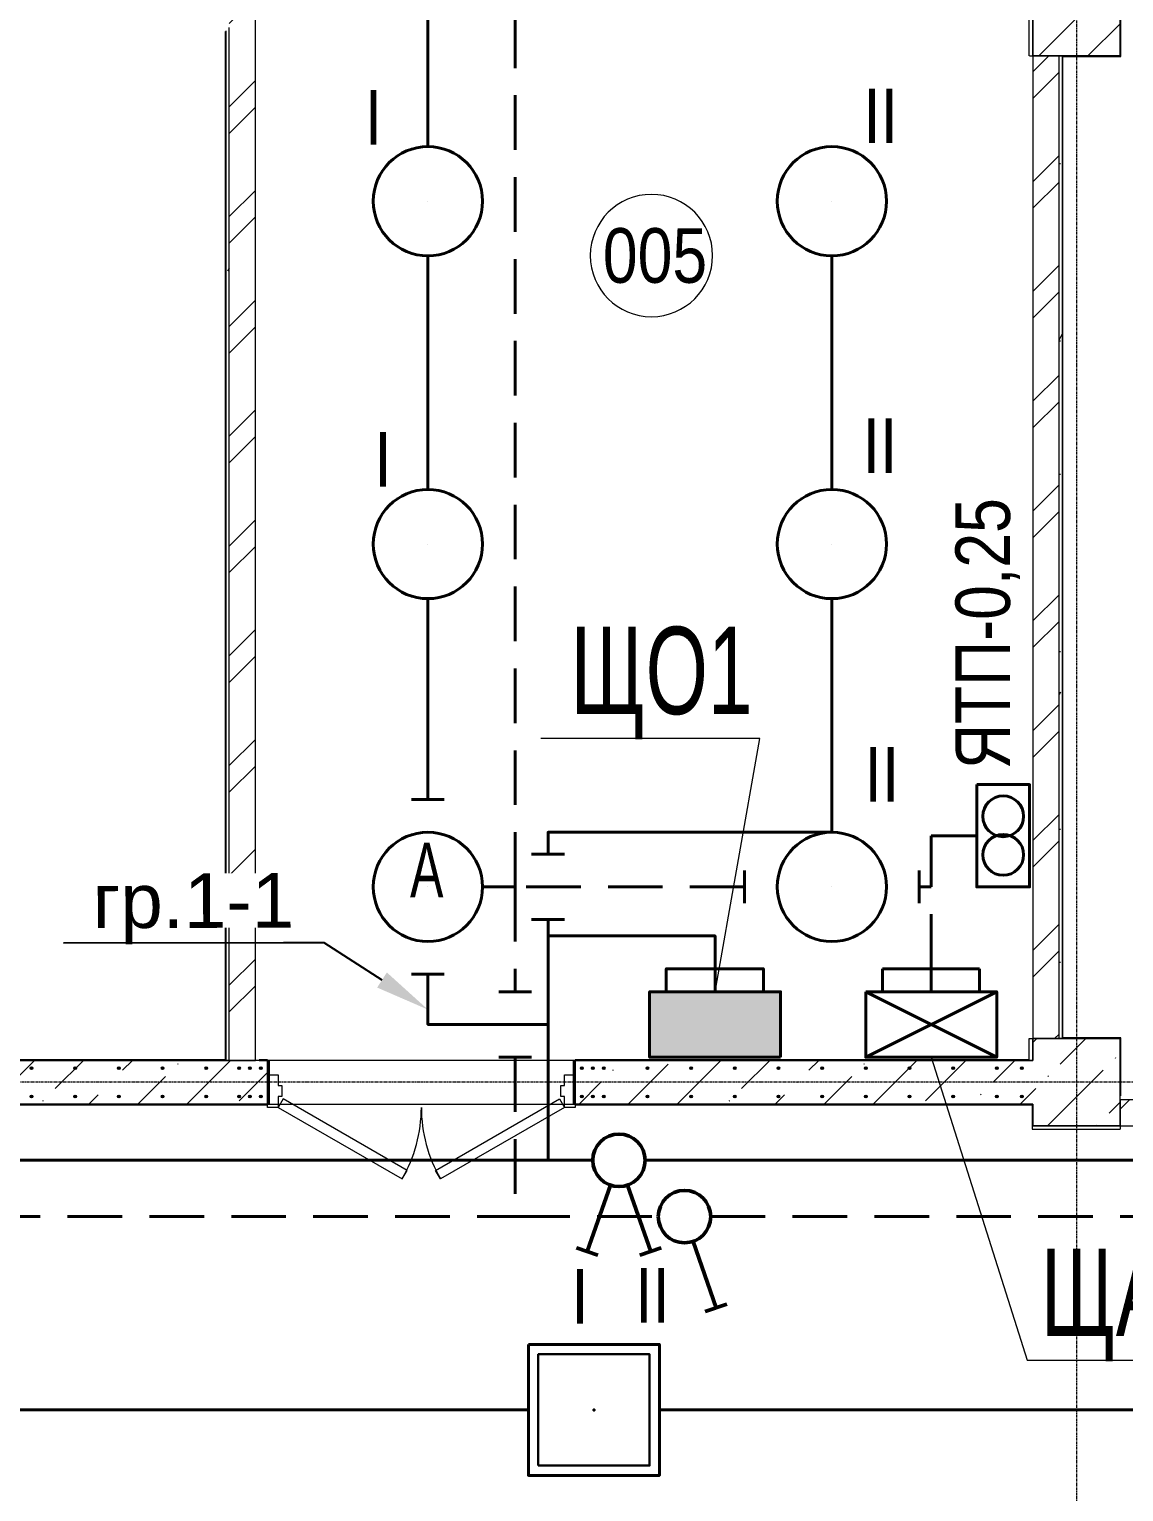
# Model space of a CAD drawing. Header units: metres. Extents: x -93142 to 227756, y -64772 to 286334.
# Drawn here: x 43267 to 48279, y -49161 to -42463 of the extents above; entities that cross this region are included whole.
import ezdxf
from ezdxf import colors
from ezdxf.entities.mleader import LeaderData, LeaderLine
from ezdxf.math import Vec2, Vec3

# ---------------------------------------------------------------- set-up
doc = ezdxf.new("R2010")
doc.units = ezdxf.units.M
for name, pattern in [('ADSK_Линия сетки', [21, 12, -3, 3, -3]), ('DASHED', [0.75, 0.5, -0.25]), ('HIDDEN2', [0.1875, 0.125, -0.0625]), ('Сверху_2_', [3.96875, 2.38125, -1.5875])]:
    doc.linetypes.add(name, pattern=pattern)
for name, color, linetype, lineweight in [('A-AREA-IDEN', 7, 'Continuous', 9), ('A-DETL-GENF', 7, 'Continuous', 5), ('A-DOOR', 7, 'Continuous', 5), ('A-DOOR-FRAM', 7, 'Continuous', 13), ('A-FLOR', 7, 'Continuous', 5), ('A-WALL', 7, 'Continuous', 5), ('A-WALL-PATT', 7, 'Continuous', 18), ('I-WALL', 7, 'Continuous', 5), ('nadpisi', 84, 'Continuous', 13), ('S-COLS', 7, 'Continuous', 5), ('S-GRID', 7, 'Continuous', 9), ('S-RBAR', 7, 'Continuous', 5), ('ав осв', 1, 'HIDDEN2', 40), ('раб осв', 7, 'Continuous', 40), ('ЭЛ', 250, 'Continuous', 50), ('ЭЛ.освещ.', 150, 'Continuous', 50), ('ЭЛ.сети', 5, 'Continuous', 100), ('ЭОМ', 7, 'Continuous', 40)]:
    doc.layers.add(name, color=color, linetype=linetype, lineweight=lineweight)
doc.styles.add('Arial', font='ARIALN.TTF', dxfattribs={"width": 0.8, "height": 2.5})
doc.styles.add('GOST Common_I_1', font='ARIALN.TTF', dxfattribs={"height": 300})
doc.styles.add('ISOPEUR', font='ARIALN.TTF')
pattern_1 = [(45, (0, 0), (84.19025, 308.69666), [396.875, -79.375, 3.353, -76.022])]
pattern_2 = [(45, (0, 0), (-251.4472, 251.4472), []), (45, (0, 381), (-251.4472, 251.4472), [])]
pattern_3 = [(0, (0, 0), (812.8, 203.2), [33.528, -576.072, 33.528, -576.072, -3251.2]), (0, (0, 0), (812.8, 203.2), [-1219.2, 33.528, -1185.672, 33.528, -576.072, -1422.4]), (0, (0, 0), (812.8, 203.2), [-3048, 33.528, -372.872, 33.528, -982.472]), (120, (304.8, 101.6), (-582.37636, 602.30545), [33.528, -576.072, 33.528, -576.072, -3251.2]), (120, (304.8, 101.6), (-582.37636, 602.30545), [-1219.2, 33.528, -1185.672, 33.528, -576.072, -1422.4]), (120, (304.8, 101.6), (-582.37636, 602.30545), [-3048, 33.528, -372.872, 33.528, -982.472]), (240, (406.4, 508), (-230.42364, -805.50545), [33.528, -576.072, 33.528, -576.072, -3251.2]), (240, (406.4, 508), (-230.42364, -805.50545), [-1219.2, 33.528, -1185.672, 33.528, -576.072, -1422.4]), (240, (406.4, 508), (-230.42364, -805.50545), [-3048, 33.528, -372.872, 33.528, -982.472])]

# ---------------------------------------------------------------- blocks, each defined once
blk = doc.blocks.new('ARM_дверь_проем - 1400 x 2200_в_-195152-Цокольный этаж')
at = {"layer": 'A-DETL-GENF', "linetype": 'Сверху_2_', "lineweight": 20}
for p, q in [((691.8, 100), (-708.2, 100)), ((-708.2, -100), (691.8, -100))]:
    blk.add_line(p, q, dxfattribs=at)
at = {"layer": 'A-DETL-GENF', "lineweight": 40}
for p, q in [((-708.2, 100), (-708.2, -100)), ((691.8, -100), (691.8, 100))]:
    blk.add_line(p, q, dxfattribs=at)
blk = doc.blocks.new('КДП АПК - КР_rvt-1-Цокольный этаж')
at = {"layer": 'A-WALL-PATT', "lineweight": 15}
h = blk.add_hatch(dxfattribs=at)
h.set_pattern_fill('FP_9', color=256, style=0, pattern_type=2)
h.set_pattern_definition(pattern_1)
h.paths.add_polyline_path([(47862.7, -46745.6), (47862.7, -46545.6), (45762.7, -46545.6), (45762.7, -46745.6), (45995.1, -46745.6)], flags=0)
h.paths.add_polyline_path([(44362.7, -46745.6), (44362.7, -46545.6), (42262.7, -46545.6), (42262.7, -46745.6), (43967.2, -46745.6)], flags=0)
at = {"layer": 'S-COLS', "lineweight": 15}
h = blk.add_hatch(dxfattribs=at)
h.set_pattern_fill('FP_9', color=256, style=0, pattern_type=2)
h.set_pattern_definition(pattern_1)
h.paths.add_polyline_path([(47862.7, -41945.6), (48262.7, -41945.6), (48262.7, -41545.6), (47862.7, -41545.6), (47862.7, -41785.3)], flags=0)
h = blk.add_hatch(dxfattribs=at)
h.set_pattern_fill('FP_9', color=256, style=0, pattern_type=2)
h.set_pattern_definition(pattern_1)
h.paths.add_polyline_path([(47862.7, -46845.6), (48262.7, -46845.6), (48262.7, -46445.6), (47862.7, -46445.6), (47862.7, -46745.6)], flags=0)
at = {"layer": 'S-RBAR', "lineweight": 15}
for points in [[(43277.7, -46586.6), (43283.7, -46580.6), (43277.7, -46574.6), (43271.7, -46580.6)], [(43477.7, -46586.6), (43483.7, -46580.6), (43477.7, -46574.6), (43471.7, -46580.6)], [(43677.7, -46586.6), (43683.7, -46580.6), (43677.7, -46574.6), (43671.7, -46580.6)], [(43877.7, -46586.6), (43883.7, -46580.6), (43877.7, -46574.6), (43871.7, -46580.6)], [(44077.7, -46586.6), (44083.7, -46580.6), (44077.7, -46574.6), (44071.7, -46580.6)], [(44227.7, -46586.6), (44233.7, -46580.6), (44227.7, -46574.6), (44221.7, -46580.6)], [(44277.7, -46586.6), (44283.7, -46580.6), (44277.7, -46574.6), (44271.7, -46580.6)], [(44327.7, -46586.6), (44333.7, -46580.6), (44327.7, -46574.6), (44321.7, -46580.6)], [(45797.7, -46586.6), (45803.7, -46580.6), (45797.7, -46574.6), (45791.7, -46580.6)], [(45847.7, -46586.6), (45853.7, -46580.6), (45847.7, -46574.6), (45841.7, -46580.6)], [(45897.7, -46586.6), (45903.7, -46580.6), (45897.7, -46574.6), (45891.7, -46580.6)], [(46097.7, -46586.6), (46103.7, -46580.6), (46097.7, -46574.6), (46091.7, -46580.6)], [(46297.7, -46586.6), (46303.7, -46580.6), (46297.7, -46574.6), (46291.7, -46580.6)], [(46497.7, -46586.6), (46503.7, -46580.6), (46497.7, -46574.6), (46491.7, -46580.6)], [(46697.7, -46586.6), (46703.7, -46580.6), (46697.7, -46574.6), (46691.7, -46580.6)], [(46897.7, -46586.6), (46903.7, -46580.6), (46897.7, -46574.6), (46891.7, -46580.6)], [(47097.7, -46586.6), (47103.7, -46580.6), (47097.7, -46574.6), (47091.7, -46580.6)], [(47297.7, -46586.6), (47303.7, -46580.6), (47297.7, -46574.6), (47291.7, -46580.6)], [(47497.7, -46586.6), (47503.7, -46580.6), (47497.7, -46574.6), (47491.7, -46580.6)], [(47697.7, -46586.6), (47703.7, -46580.6), (47697.7, -46574.6), (47691.7, -46580.6)], [(47812.7, -46586.6), (47818.7, -46580.6), (47812.7, -46574.6), (47806.7, -46580.6)], [(43277.7, -46716.6), (43283.7, -46710.6), (43277.7, -46704.6), (43271.7, -46710.6)], [(43477.7, -46716.6), (43483.7, -46710.6), (43477.7, -46704.6), (43471.7, -46710.6)], [(43677.7, -46716.6), (43683.7, -46710.6), (43677.7, -46704.6), (43671.7, -46710.6)], [(43877.7, -46716.6), (43883.7, -46710.6), (43877.7, -46704.6), (43871.7, -46710.6)], [(44077.7, -46716.6), (44083.7, -46710.6), (44077.7, -46704.6), (44071.7, -46710.6)], [(44227.7, -46716.6), (44233.7, -46710.6), (44227.7, -46704.6), (44221.7, -46710.6)], [(44277.7, -46716.6), (44283.7, -46710.6), (44277.7, -46704.6), (44271.7, -46710.6)], [(44327.7, -46716.6), (44333.7, -46710.6), (44327.7, -46704.6), (44321.7, -46710.6)], [(45797.7, -46716.6), (45803.7, -46710.6), (45797.7, -46704.6), (45791.7, -46710.6)], [(45847.7, -46716.6), (45853.7, -46710.6), (45847.7, -46704.6), (45841.7, -46710.6)], [(45897.7, -46716.6), (45903.7, -46710.6), (45897.7, -46704.6), (45891.7, -46710.6)], [(46097.7, -46716.6), (46103.7, -46710.6), (46097.7, -46704.6), (46091.7, -46710.6)], [(46297.7, -46716.6), (46303.7, -46710.6), (46297.7, -46704.6), (46291.7, -46710.6)], [(46497.7, -46716.6), (46503.7, -46710.6), (46497.7, -46704.6), (46491.7, -46710.6)], [(46697.7, -46716.6), (46703.7, -46710.6), (46697.7, -46704.6), (46691.7, -46710.6)], [(46897.7, -46716.6), (46903.7, -46710.6), (46897.7, -46704.6), (46891.7, -46710.6)], [(47097.7, -46716.6), (47103.7, -46710.6), (47097.7, -46704.6), (47091.7, -46710.6)], [(47297.7, -46716.6), (47303.7, -46710.6), (47297.7, -46704.6), (47291.7, -46710.6)], [(47497.7, -46716.6), (47503.7, -46710.6), (47497.7, -46704.6), (47491.7, -46710.6)], [(47697.7, -46716.6), (47703.7, -46710.6), (47697.7, -46704.6), (47691.7, -46710.6)], [(47812.7, -46716.6), (47818.7, -46710.6), (47812.7, -46704.6), (47806.7, -46710.6)]]:
    blk.add_hatch(color=256, dxfattribs=at).paths.add_polyline_path(points, flags=0)
h = blk.add_hatch(color=256, dxfattribs=at)
edge = h.paths.add_edge_path(flags=0)
edge.add_arc((43277.7, -46580.6), 6, 0, 360)
h = blk.add_hatch(color=256, dxfattribs=at)
edge = h.paths.add_edge_path(flags=0)
edge.add_arc((43477.7, -46580.6), 6, 0, 360)
h = blk.add_hatch(color=256, dxfattribs=at)
edge = h.paths.add_edge_path(flags=0)
edge.add_arc((43677.7, -46580.6), 6, 0, 360)
h = blk.add_hatch(color=256, dxfattribs=at)
edge = h.paths.add_edge_path(flags=0)
edge.add_arc((43877.7, -46580.6), 6, 0, 360)
h = blk.add_hatch(color=256, dxfattribs=at)
edge = h.paths.add_edge_path(flags=0)
edge.add_arc((44077.7, -46580.6), 6, 0, 360)
h = blk.add_hatch(color=256, dxfattribs=at)
edge = h.paths.add_edge_path(flags=0)
edge.add_arc((44227.7, -46580.6), 6, 0, 360)
h = blk.add_hatch(color=256, dxfattribs=at)
edge = h.paths.add_edge_path(flags=0)
edge.add_arc((44277.7, -46580.6), 6, 0, 360)
h = blk.add_hatch(color=256, dxfattribs=at)
edge = h.paths.add_edge_path(flags=0)
edge.add_arc((44327.7, -46580.6), 6, 0, 360)
h = blk.add_hatch(color=256, dxfattribs=at)
edge = h.paths.add_edge_path(flags=0)
edge.add_arc((45797.7, -46580.6), 6, 0, 360)
h = blk.add_hatch(color=256, dxfattribs=at)
edge = h.paths.add_edge_path(flags=0)
edge.add_arc((45847.7, -46580.6), 6, 0, 360)
h = blk.add_hatch(color=256, dxfattribs=at)
edge = h.paths.add_edge_path(flags=0)
edge.add_arc((45897.7, -46580.6), 6, 0, 360)
h = blk.add_hatch(color=256, dxfattribs=at)
edge = h.paths.add_edge_path(flags=0)
edge.add_arc((46097.7, -46580.6), 6, 0, 360)
h = blk.add_hatch(color=256, dxfattribs=at)
edge = h.paths.add_edge_path(flags=0)
edge.add_arc((46297.7, -46580.6), 6, 0, 360)
h = blk.add_hatch(color=256, dxfattribs=at)
edge = h.paths.add_edge_path(flags=0)
edge.add_arc((46497.7, -46580.6), 6, 0, 360)
h = blk.add_hatch(color=256, dxfattribs=at)
edge = h.paths.add_edge_path(flags=0)
edge.add_arc((46697.7, -46580.6), 6, 0, 360)
h = blk.add_hatch(color=256, dxfattribs=at)
edge = h.paths.add_edge_path(flags=0)
edge.add_arc((46897.7, -46580.6), 6, 0, 360)
h = blk.add_hatch(color=256, dxfattribs=at)
edge = h.paths.add_edge_path(flags=0)
edge.add_arc((47097.7, -46580.6), 6, 0, 360)
h = blk.add_hatch(color=256, dxfattribs=at)
edge = h.paths.add_edge_path(flags=0)
edge.add_arc((47297.7, -46580.6), 6, 0, 360)
h = blk.add_hatch(color=256, dxfattribs=at)
edge = h.paths.add_edge_path(flags=0)
edge.add_arc((47497.7, -46580.6), 6, 0, 360)
h = blk.add_hatch(color=256, dxfattribs=at)
edge = h.paths.add_edge_path(flags=0)
edge.add_arc((47697.7, -46580.6), 6, 0, 360)
h = blk.add_hatch(color=256, dxfattribs=at)
edge = h.paths.add_edge_path(flags=0)
edge.add_arc((47812.7, -46580.6), 6, 0, 360)
h = blk.add_hatch(color=256, dxfattribs=at)
edge = h.paths.add_edge_path(flags=0)
edge.add_arc((43277.7, -46710.6), 6, 0, 360)
h = blk.add_hatch(color=256, dxfattribs=at)
edge = h.paths.add_edge_path(flags=0)
edge.add_arc((43477.7, -46710.6), 6, 0, 360)
h = blk.add_hatch(color=256, dxfattribs=at)
edge = h.paths.add_edge_path(flags=0)
edge.add_arc((43677.7, -46710.6), 6, 0, 360)
h = blk.add_hatch(color=256, dxfattribs=at)
edge = h.paths.add_edge_path(flags=0)
edge.add_arc((43877.7, -46710.6), 6, 0, 360)
h = blk.add_hatch(color=256, dxfattribs=at)
edge = h.paths.add_edge_path(flags=0)
edge.add_arc((44077.7, -46710.6), 6, 0, 360)
h = blk.add_hatch(color=256, dxfattribs=at)
edge = h.paths.add_edge_path(flags=0)
edge.add_arc((44227.7, -46710.6), 6, 0, 360)
h = blk.add_hatch(color=256, dxfattribs=at)
edge = h.paths.add_edge_path(flags=0)
edge.add_arc((44277.7, -46710.6), 6, 0, 360)
h = blk.add_hatch(color=256, dxfattribs=at)
edge = h.paths.add_edge_path(flags=0)
edge.add_arc((44327.7, -46710.6), 6, 0, 360)
h = blk.add_hatch(color=256, dxfattribs=at)
edge = h.paths.add_edge_path(flags=0)
edge.add_arc((45797.7, -46710.6), 6, 0, 360)
h = blk.add_hatch(color=256, dxfattribs=at)
edge = h.paths.add_edge_path(flags=0)
edge.add_arc((45847.7, -46710.6), 6, 0, 360)
h = blk.add_hatch(color=256, dxfattribs=at)
edge = h.paths.add_edge_path(flags=0)
edge.add_arc((45897.7, -46710.6), 6, 0, 360)
h = blk.add_hatch(color=256, dxfattribs=at)
edge = h.paths.add_edge_path(flags=0)
edge.add_arc((46097.7, -46710.6), 6, 0, 360)
h = blk.add_hatch(color=256, dxfattribs=at)
edge = h.paths.add_edge_path(flags=0)
edge.add_arc((46297.7, -46710.6), 6, 0, 360)
h = blk.add_hatch(color=256, dxfattribs=at)
edge = h.paths.add_edge_path(flags=0)
edge.add_arc((46497.7, -46710.6), 6, 0, 360)
h = blk.add_hatch(color=256, dxfattribs=at)
edge = h.paths.add_edge_path(flags=0)
edge.add_arc((46697.7, -46710.6), 6, 0, 360)
h = blk.add_hatch(color=256, dxfattribs=at)
edge = h.paths.add_edge_path(flags=0)
edge.add_arc((46897.7, -46710.6), 6, 0, 360)
h = blk.add_hatch(color=256, dxfattribs=at)
edge = h.paths.add_edge_path(flags=0)
edge.add_arc((47097.7, -46710.6), 6, 0, 360)
h = blk.add_hatch(color=256, dxfattribs=at)
edge = h.paths.add_edge_path(flags=0)
edge.add_arc((47297.7, -46710.6), 6, 0, 360)
h = blk.add_hatch(color=256, dxfattribs=at)
edge = h.paths.add_edge_path(flags=0)
edge.add_arc((47497.7, -46710.6), 6, 0, 360)
h = blk.add_hatch(color=256, dxfattribs=at)
edge = h.paths.add_edge_path(flags=0)
edge.add_arc((47697.7, -46710.6), 6, 0, 360)
h = blk.add_hatch(color=256, dxfattribs=at)
edge = h.paths.add_edge_path(flags=0)
edge.add_arc((47812.7, -46710.6), 6, 0, 360)
at = {"layer": 'I-WALL', "lineweight": 15}
for p, q in [((44362.7, -46545.6), (42262.7, -46545.6)), ((47862.7, -46545.6), (45762.7, -46545.6)), ((42262.7, -46745.6), (44362.7, -46745.6)), ((45762.7, -46745.6), (47862.7, -46745.6))]:
    blk.add_line(p, q, dxfattribs=at)
at = {"layer": 'S-COLS', "lineweight": 15}
for p, q in [((47862.7, -41545.6), (47862.7, -41945.6)), ((48262.7, -41945.6), (48262.7, -41545.6)), ((47862.7, -41945.6), (48262.7, -41945.6)), ((48262.7, -46445.6), (47862.7, -46445.6)), ((47862.7, -46445.6), (47862.7, -46545.6)), ((48262.7, -46845.6), (48262.7, -46445.6)), ((47862.7, -46745.6), (47862.7, -46845.6)), ((47862.7, -46845.6), (48262.7, -46845.6))]:
    blk.add_line(p, q, dxfattribs=at)
at = {"layer": 'S-RBAR', "lineweight": 15}
for p, q in [((43277.7, -46574.6), (43271.7, -46580.6)), ((43271.7, -46580.6), (43277.7, -46586.6)), ((43283.7, -46580.6), (43277.7, -46574.6)), ((43277.7, -46586.6), (43283.7, -46580.6)), ((43477.7, -46574.6), (43471.7, -46580.6)), ((43471.7, -46580.6), (43477.7, -46586.6)), ((43483.7, -46580.6), (43477.7, -46574.6)), ((43477.7, -46586.6), (43483.7, -46580.6)), ((43677.7, -46574.6), (43671.7, -46580.6)), ((43671.7, -46580.6), (43677.7, -46586.6)), ((43683.7, -46580.6), (43677.7, -46574.6)), ((43677.7, -46586.6), (43683.7, -46580.6)), ((43877.7, -46574.6), (43871.7, -46580.6)), ((43871.7, -46580.6), (43877.7, -46586.6)), ((43883.7, -46580.6), (43877.7, -46574.6)), ((43877.7, -46586.6), (43883.7, -46580.6)), ((44077.7, -46574.6), (44071.7, -46580.6)), ((44071.7, -46580.6), (44077.7, -46586.6)), ((44083.7, -46580.6), (44077.7, -46574.6)), ((44077.7, -46586.6), (44083.7, -46580.6)), ((44227.7, -46574.6), (44221.7, -46580.6)), ((44221.7, -46580.6), (44227.7, -46586.6)), ((44233.7, -46580.6), (44227.7, -46574.6)), ((44227.7, -46586.6), (44233.7, -46580.6)), ((44277.7, -46574.6), (44271.7, -46580.6)), ((44271.7, -46580.6), (44277.7, -46586.6)), ((44283.7, -46580.6), (44277.7, -46574.6)), ((44277.7, -46586.6), (44283.7, -46580.6)), ((44327.7, -46574.6), (44321.7, -46580.6)), ((44321.7, -46580.6), (44327.7, -46586.6)), ((44333.7, -46580.6), (44327.7, -46574.6)), ((44327.7, -46586.6), (44333.7, -46580.6)), ((45797.7, -46574.6), (45791.7, -46580.6)), ((45791.7, -46580.6), (45797.7, -46586.6)), ((45803.7, -46580.6), (45797.7, -46574.6)), ((45797.7, -46586.6), (45803.7, -46580.6)), ((45847.7, -46574.6), (45841.7, -46580.6)), ((45841.7, -46580.6), (45847.7, -46586.6)), ((45853.7, -46580.6), (45847.7, -46574.6)), ((45847.7, -46586.6), (45853.7, -46580.6)), ((45897.7, -46574.6), (45891.7, -46580.6)), ((45891.7, -46580.6), (45897.7, -46586.6)), ((45903.7, -46580.6), (45897.7, -46574.6)), ((45897.7, -46586.6), (45903.7, -46580.6)), ((46097.7, -46574.6), (46091.7, -46580.6)), ((46091.7, -46580.6), (46097.7, -46586.6)), ((46103.7, -46580.6), (46097.7, -46574.6)), ((46097.7, -46586.6), (46103.7, -46580.6)), ((46297.7, -46574.6), (46291.7, -46580.6)), ((46291.7, -46580.6), (46297.7, -46586.6)), ((46303.7, -46580.6), (46297.7, -46574.6)), ((46297.7, -46586.6), (46303.7, -46580.6)), ((46497.7, -46574.6), (46491.7, -46580.6)), ((46491.7, -46580.6), (46497.7, -46586.6)), ((46503.7, -46580.6), (46497.7, -46574.6)), ((46497.7, -46586.6), (46503.7, -46580.6)), ((46697.7, -46574.6), (46691.7, -46580.6)), ((46691.7, -46580.6), (46697.7, -46586.6)), ((46703.7, -46580.6), (46697.7, -46574.6)), ((46697.7, -46586.6), (46703.7, -46580.6)), ((46897.7, -46574.6), (46891.7, -46580.6)), ((46891.7, -46580.6), (46897.7, -46586.6)), ((46903.7, -46580.6), (46897.7, -46574.6)), ((46897.7, -46586.6), (46903.7, -46580.6)), ((47097.7, -46574.6), (47091.7, -46580.6)), ((47091.7, -46580.6), (47097.7, -46586.6)), ((47103.7, -46580.6), (47097.7, -46574.6)), ((47097.7, -46586.6), (47103.7, -46580.6)), ((47297.7, -46574.6), (47291.7, -46580.6)), ((47291.7, -46580.6), (47297.7, -46586.6)), ((47303.7, -46580.6), (47297.7, -46574.6)), ((47297.7, -46586.6), (47303.7, -46580.6)), ((47497.7, -46574.6), (47491.7, -46580.6)), ((47491.7, -46580.6), (47497.7, -46586.6)), ((47503.7, -46580.6), (47497.7, -46574.6)), ((47497.7, -46586.6), (47503.7, -46580.6)), ((47697.7, -46574.6), (47691.7, -46580.6)), ((47691.7, -46580.6), (47697.7, -46586.6)), ((47703.7, -46580.6), (47697.7, -46574.6)), ((47697.7, -46586.6), (47703.7, -46580.6)), ((47812.7, -46574.6), (47806.7, -46580.6)), ((47806.7, -46580.6), (47812.7, -46586.6)), ((47818.7, -46580.6), (47812.7, -46574.6)), ((47812.7, -46586.6), (47818.7, -46580.6)), ((43277.7, -46704.6), (43271.7, -46710.6)), ((43271.7, -46710.6), (43277.7, -46716.6)), ((43283.7, -46710.6), (43277.7, -46704.6)), ((43277.7, -46716.6), (43283.7, -46710.6)), ((43477.7, -46704.6), (43471.7, -46710.6)), ((43471.7, -46710.6), (43477.7, -46716.6)), ((43483.7, -46710.6), (43477.7, -46704.6)), ((43477.7, -46716.6), (43483.7, -46710.6)), ((43677.7, -46704.6), (43671.7, -46710.6)), ((43671.7, -46710.6), (43677.7, -46716.6)), ((43683.7, -46710.6), (43677.7, -46704.6)), ((43677.7, -46716.6), (43683.7, -46710.6)), ((43877.7, -46704.6), (43871.7, -46710.6)), ((43871.7, -46710.6), (43877.7, -46716.6)), ((43883.7, -46710.6), (43877.7, -46704.6)), ((43877.7, -46716.6), (43883.7, -46710.6)), ((44077.7, -46704.6), (44071.7, -46710.6)), ((44071.7, -46710.6), (44077.7, -46716.6)), ((44083.7, -46710.6), (44077.7, -46704.6)), ((44077.7, -46716.6), (44083.7, -46710.6)), ((44227.7, -46704.6), (44221.7, -46710.6)), ((44221.7, -46710.6), (44227.7, -46716.6)), ((44233.7, -46710.6), (44227.7, -46704.6)), ((44227.7, -46716.6), (44233.7, -46710.6)), ((44277.7, -46704.6), (44271.7, -46710.6)), ((44271.7, -46710.6), (44277.7, -46716.6)), ((44283.7, -46710.6), (44277.7, -46704.6)), ((44277.7, -46716.6), (44283.7, -46710.6)), ((44327.7, -46704.6), (44321.7, -46710.6)), ((44321.7, -46710.6), (44327.7, -46716.6)), ((44333.7, -46710.6), (44327.7, -46704.6)), ((44327.7, -46716.6), (44333.7, -46710.6)), ((45797.7, -46704.6), (45791.7, -46710.6)), ((45791.7, -46710.6), (45797.7, -46716.6)), ((45803.7, -46710.6), (45797.7, -46704.6)), ((45797.7, -46716.6), (45803.7, -46710.6)), ((45847.7, -46704.6), (45841.7, -46710.6)), ((45841.7, -46710.6), (45847.7, -46716.6)), ((45853.7, -46710.6), (45847.7, -46704.6)), ((45847.7, -46716.6), (45853.7, -46710.6)), ((45897.7, -46704.6), (45891.7, -46710.6)), ((45891.7, -46710.6), (45897.7, -46716.6)), ((45903.7, -46710.6), (45897.7, -46704.6)), ((45897.7, -46716.6), (45903.7, -46710.6)), ((46097.7, -46704.6), (46091.7, -46710.6)), ((46091.7, -46710.6), (46097.7, -46716.6)), ((46103.7, -46710.6), (46097.7, -46704.6)), ((46097.7, -46716.6), (46103.7, -46710.6)), ((46297.7, -46704.6), (46291.7, -46710.6)), ((46291.7, -46710.6), (46297.7, -46716.6)), ((46303.7, -46710.6), (46297.7, -46704.6)), ((46297.7, -46716.6), (46303.7, -46710.6)), ((46497.7, -46704.6), (46491.7, -46710.6)), ((46491.7, -46710.6), (46497.7, -46716.6)), ((46503.7, -46710.6), (46497.7, -46704.6)), ((46497.7, -46716.6), (46503.7, -46710.6)), ((46697.7, -46704.6), (46691.7, -46710.6)), ((46691.7, -46710.6), (46697.7, -46716.6)), ((46703.7, -46710.6), (46697.7, -46704.6)), ((46697.7, -46716.6), (46703.7, -46710.6)), ((46897.7, -46704.6), (46891.7, -46710.6)), ((46891.7, -46710.6), (46897.7, -46716.6)), ((46903.7, -46710.6), (46897.7, -46704.6)), ((46897.7, -46716.6), (46903.7, -46710.6)), ((47097.7, -46704.6), (47091.7, -46710.6)), ((47091.7, -46710.6), (47097.7, -46716.6)), ((47103.7, -46710.6), (47097.7, -46704.6)), ((47097.7, -46716.6), (47103.7, -46710.6)), ((47297.7, -46704.6), (47291.7, -46710.6)), ((47291.7, -46710.6), (47297.7, -46716.6)), ((47303.7, -46710.6), (47297.7, -46704.6)), ((47297.7, -46716.6), (47303.7, -46710.6)), ((47497.7, -46704.6), (47491.7, -46710.6)), ((47491.7, -46710.6), (47497.7, -46716.6)), ((47503.7, -46710.6), (47497.7, -46704.6)), ((47497.7, -46716.6), (47503.7, -46710.6)), ((47697.7, -46704.6), (47691.7, -46710.6)), ((47691.7, -46710.6), (47697.7, -46716.6)), ((47703.7, -46710.6), (47697.7, -46704.6)), ((47697.7, -46716.6), (47703.7, -46710.6)), ((47812.7, -46704.6), (47806.7, -46710.6)), ((47806.7, -46710.6), (47812.7, -46716.6)), ((47818.7, -46710.6), (47812.7, -46704.6)), ((47812.7, -46716.6), (47818.7, -46710.6))]:
    blk.add_line(p, q, dxfattribs=at)
for centre in [(43277.7, -46580.6), (43477.7, -46580.6), (43677.7, -46580.6), (43877.7, -46580.6), (44077.7, -46580.6), (44227.7, -46580.6), (44277.7, -46580.6), (44327.7, -46580.6), (45797.7, -46580.6), (45847.7, -46580.6), (45897.7, -46580.6), (46097.7, -46580.6), (46297.7, -46580.6), (46497.7, -46580.6), (46697.7, -46580.6), (46897.7, -46580.6), (47097.7, -46580.6), (47297.7, -46580.6), (47497.7, -46580.6), (47697.7, -46580.6), (47812.7, -46580.6), (43277.7, -46710.6), (43477.7, -46710.6), (43677.7, -46710.6), (43877.7, -46710.6), (44077.7, -46710.6), (44227.7, -46710.6), (44277.7, -46710.6), (44327.7, -46710.6), (45797.7, -46710.6), (45847.7, -46710.6), (45897.7, -46710.6), (46097.7, -46710.6), (46297.7, -46710.6), (46497.7, -46710.6), (46697.7, -46710.6), (46897.7, -46710.6), (47097.7, -46710.6), (47297.7, -46710.6), (47497.7, -46710.6), (47697.7, -46710.6), (47812.7, -46710.6)]:
    blk.add_circle(centre, 6, dxfattribs=at)
at = {"lineweight": 15}
blk.add_blockref('ARM_дверь_проем - 1400 x 2200_в_-195152-Цокольный этаж', (45070.8, -46645.6), dxfattribs=at)
blk = doc.blocks.new('Дверь-ВНУТРЕННЯЯ - ДГ 21-14-1577472-Цокольный этаж')
at = {"layer": 'A-DOOR', "lineweight": 13}
for p, q in [((-632.5, -82.4), (-655, -121.3)), ((-655, -121.3), (-87.8, -448.8)), ((-65.3, -409.9), (-632.5, -82.4)), ((65.3, -409.9), (632.5, -82.4)), ((655, -121.3), (87.8, -448.8)), ((632.5, -82.4), (655, -121.3)), ((-87.8, -448.8), (-65.3, -409.9)), ((87.8, -448.8), (65.3, -409.9))]:
    blk.add_line(p, q, dxfattribs=at)
at = {"layer": 'A-DOOR'}
for centre, start, end in [((-655, -121.3), 330, 360), ((655, -121.3), 180, 210)]:
    blk.add_arc(centre, 655, start, end, dxfattribs=at)
at = {"layer": 'A-DOOR-FRAM'}
for p, q in [((-705, 28.6), (-655, 28.6)), ((-705, -121.3), (-705, 28.6)), ((-655, 28.6), (-655, -20.6)), ((655, 28.6), (705, 28.6)), ((655, -20.6), (655, 28.6)), ((705, 28.6), (705, -121.3)), ((-655, -20.6), (-639.1, -20.6)), ((-639.1, -20.6), (-639.1, -71.6)), ((639.1, -20.6), (655, -20.6)), ((639.1, -71.6), (639.1, -20.6)), ((-655, -121.3), (-705, -121.3)), ((-655, -71.6), (-655, -121.3)), ((-639.1, -71.6), (-655, -71.6)), ((655, -71.6), (639.1, -71.6)), ((655, -121.3), (655, -71.6)), ((705, -121.3), (655, -121.3))]:
    blk.add_line(p, q, dxfattribs=at)
blk = doc.blocks.new('ПСС_Марка_помещения - Имя_2_5мм-224473-Цокольный этаж')
at = {"layer": 'A-AREA-IDEN'}
for start, end in [(360, 180), (180, 360)]:
    blk.add_arc((-0.074, 0.039), 3.5, start, end, dxfattribs=at)
blk = doc.blocks.new('TS LED без датчика')
at = {"layer": 'раб осв', "color": 0, "lineweight": 40, "ltscale": 100}
blk.add_line((-535184, 16419.5), (-535184, 16419.5), dxfattribs=at)
at = {"layer": 'раб осв', "color": 5, "lineweight": 40, "ltscale": 100}
blk.add_circle((-535184, 16419.5), 250, dxfattribs=at)
blk = doc.blocks.new('выкл. 1 клав. скрыт')
at = {"layer": 'ЭЛ.освещ.', "color": 0, "ltscale": 100}
for p, q in [((2902123, 2044848.8), (2902427.1, 2044743)), ((2902444.4, 2044793), (2902410.7, 2044695))]:
    blk.add_line(p, q, dxfattribs=at)
blk.add_circle((2902009.7, 2044888.3), 120, dxfattribs=at)
blk = doc.blocks.new('ARS.R UNI LED')
at = {"color": 5, "lineweight": 30, "ltscale": 100}
blk.add_lwpolyline([(2913222.7, 2072748.5), (2913732.7, 2072748.5), (2913732.7, 2073258.5), (2913222.7, 2073258.5)], close=True, dxfattribs=at)
at = {"color": 0, "lineweight": 40, "ltscale": 100}
blk.add_point((2913477.7, 2073003.5), dxfattribs=at)
at = {"layer": 'ЭЛ', "color": 5, "lineweight": 40, "ltscale": 10}
blk.add_lwpolyline([(2913177.7, 2073303.5), (2913777.7, 2073303.5), (2913777.7, 2072703.5), (2913177.7, 2072703.5)], close=True, dxfattribs=at)
blk = doc.blocks.new('_None')
blk = doc.blocks.new('ЯТП-250')
at = {"layer": 'ЭЛ', "color": 7, "lineweight": 40}
blk.add_lwpolyline([(-615969.1, -2237953.9), (-615969.1, -2237793), (-615657, -2237793), (-615657, -2237953.9)], close=True, dxfattribs=at)
for centre in [(-615872.5, -2237873.4), (-615754.8, -2237873.4)]:
    blk.add_circle(centre, 62.4, dxfattribs=at)
blk = doc.blocks.new('выкл. 2 клав. скрыт.')
at = {"layer": 'ЭЛ.освещ.', "color": 0, "ltscale": 100}
for p, q in [((2902039.4, 2044041.8), (2902343.5, 2044147.6)), ((2902360.5, 2044098.7), (2902326.5, 2044196.6)), ((2902039.4, 2043963), (2902343.5, 2043857.2)), ((2902360.9, 2043907.2), (2902327.2, 2043809.2))]:
    blk.add_line(p, q, dxfattribs=at)
blk.add_circle((2901926.1, 2044002.4), 120, dxfattribs=at)

msp = doc.modelspace()

# ---------------------------------------------------------------- hatches: boundary and pattern name
at = {"layer": 'A-WALL-PATT', "lineweight": 5}
h = msp.add_hatch(dxfattribs=at)
h.set_pattern_fill('FP_1', color=256, style=0, pattern_type=2)
h.set_pattern_definition(pattern_2)
h.paths.add_polyline_path([(44182.6532, -47185.6443), (44302.6532, -47185.6443), (44302.6532, -40885.6443), (44182.6532, -40885.6443), (44182.6532, -46028.875)], flags=0)
h = msp.add_hatch(dxfattribs=at)
h.set_pattern_fill('FP_2', color=256, style=0, pattern_type=2)
h.set_pattern_definition(pattern_3)
h.paths.add_polyline_path([(44167.6532, -47185.6443), (44167.6532, -42473.6443), (44164.6532, -42473.6443), (44164.6532, -47185.6443)], flags=0)
h = msp.add_hatch(dxfattribs=at)
h.set_pattern_fill('FP_2', color=256, style=0, pattern_type=2)
h.set_pattern_definition(pattern_3)
h.paths.add_polyline_path([(44182.6532, -47185.6443), (44182.6532, -42470.6443), (44167.6532, -42470.6443), (44167.6532, -47185.6443)], flags=0)
h = msp.add_hatch(dxfattribs=at)
h.set_pattern_fill('FP_1', color=256, style=0, pattern_type=2)
h.set_pattern_definition(pattern_2)
h.paths.add_polyline_path([(47982.6532, -47085.6443), (47982.6532, -42585.6443), (47862.6532, -42585.6443), (47862.6532, -47085.6443)], flags=0)
h = msp.add_hatch(dxfattribs=at)
h.set_pattern_fill('FP_2', color=256, style=0, pattern_type=2)
h.set_pattern_definition(pattern_3)
h.paths.add_polyline_path([(47997.6532, -47085.6443), (47997.6532, -42585.6443), (47982.6532, -42585.6443), (47982.6532, -47085.6443)], flags=0)
h = msp.add_hatch(dxfattribs=at)
h.set_pattern_fill('FP_2', color=256, style=0, pattern_type=2)
h.set_pattern_definition(pattern_3)
h.paths.add_polyline_path([(44164.6532, -47185.6443), (44164.6532, -47182.6443), (42265.6532, -47182.6443), (42265.6532, -47185.6443), (43967.1685, -47185.6443)], flags=0)
h = msp.add_hatch(dxfattribs=at)
h.set_pattern_fill('FP_2', color=256, style=0, pattern_type=2)
h.set_pattern_definition(pattern_3)
h.paths.add_polyline_path([(45995.0751, -47185.6443), (47844.6532, -47185.6443), (47844.6532, -47182.6443), (45767.6532, -47182.6443), (45767.6532, -47185.6443)], flags=0)
h.paths.add_polyline_path([(44357.6532, -47185.6443), (44357.6532, -47182.6443), (44320.6532, -47182.6443), (44320.6532, -47185.6443)], flags=0)
h = msp.add_hatch(dxfattribs=at)
h.set_pattern_fill('FP_2', color=256, style=0, pattern_type=2)
h.set_pattern_definition(pattern_3)
h.paths.add_polyline_path([(45995.0751, -47388.6443), (47859.6532, -47388.6443), (47859.6532, -47385.6443), (45767.6532, -47385.6443), (45767.6532, -47388.6443)], flags=0)
h.paths.add_polyline_path([(42262.6532, -47388.6443), (44357.6532, -47388.6443), (44357.6532, -47385.6443), (42262.6532, -47385.6443)], flags=0)
h = msp.add_hatch(dxfattribs=at)
h.set_pattern_fill('FP_1', color=256, style=0, pattern_type=2)
h.set_pattern_definition(pattern_2)
h.paths.add_polyline_path([(53862.6532, -47485.6443), (53862.6532, -47365.6443), (53342.6532, -47365.6443), (53342.6532, -47485.6443)], flags=0)
h.paths.add_polyline_path([(51932.6532, -47485.6443), (51932.6532, -47365.6443), (50452.6532, -47365.6443), (50452.6532, -47485.6443)], flags=0)
h.paths.add_polyline_path([(49042.6532, -47485.6443), (49042.6532, -47365.6443), (48262.6532, -47365.6443), (48262.6532, -47485.6443)], flags=0)
at = {"layer": 'ЭОМ', "ltscale": 100}
h = msp.add_hatch(color=256, dxfattribs=at)
h.dxf.hatch_style = 1
h.paths.add_polyline_path([(46707.6532, -47170.6443), (46707.6532, -46870.6443), (46107.6532, -46870.6443), (46107.6532, -47170.6443)])

# ---------------------------------------------------------------- linework, layer by layer
at = {"layer": 'A-FLOR'}
for p, q in [((44320.6532, -47185.6443), (44302.6532, -47185.6443)), ((44357.6532, -47250.6443), (44357.6532, -47185.6443)), ((45767.6532, -47185.6443), (45767.6532, -47250.6443)), ((48262.6532, -47365.6443), (48262.6532, -47347.6443))]:
    msp.add_line(p, q, dxfattribs=at)
at = {"layer": 'A-WALL'}
for p, q in [((44302.6532, -47185.6443), (44302.6532, -40885.6443)), ((44182.6532, -47185.6443), (44182.6532, -42455.6443)), ((44167.6532, -42470.6443), (44167.6532, -47185.6443)), ((47847.6532, -42585.5311), (47862.6532, -42585.5311)), ((47862.6532, -42585.6443), (47862.6532, -47085.6443)), ((47982.6532, -47085.6443), (47982.6532, -42585.6443)), ((47997.6532, -42585.6443), (47997.6532, -47085.6443)), ((47844.6532, -47182.6443), (47844.6532, -47185.6443)), ((49042.6532, -47365.6443), (48262.6532, -47365.6443)), ((47862.6532, -47485.6443), (47859.6532, -47485.6443)), ((48262.6532, -47485.6443), (49042.6532, -47485.6443))]:
    msp.add_line(p, q, dxfattribs=at)
at = {"layer": 'A-WALL', "lineweight": 18}
for p, q in [((47844.6532, -40888.6443), (47844.6532, -42585.5311)), ((47862.6532, -42585.5311), (47862.6532, -42185.5311)), ((48262.6532, -42185.6443), (48262.6532, -42585.6443)), ((48265.6532, -42588.6443), (48265.6532, -42182.6443)), ((44164.6532, -42473.6443), (44164.6532, -47182.6443)), ((48262.6532, -42585.6443), (47862.6532, -42585.6443)), ((48000.6532, -47082.6443), (48000.6532, -42588.6443)), ((48000.6532, -42588.6443), (48265.6532, -42588.6443)), ((48265.6532, -47082.6443), (48000.6532, -47082.6443)), ((48265.6532, -47347.6443), (48265.6532, -47082.6443)), ((47844.6532, -47085.8012), (47844.6532, -47182.6443)), ((47862.6532, -47085.8012), (47844.6532, -47085.8012)), ((47862.6532, -47085.6443), (48262.6532, -47085.6443)), ((47862.6532, -47185.6443), (47862.6532, -47085.8012)), ((48262.6532, -47085.6443), (48262.6532, -47347.6443)), ((42262.6532, -47185.6443), (44302.6532, -47185.6443)), ((44164.6532, -47182.6443), (42265.6532, -47182.6443)), ((44357.6532, -47182.6443), (44320.6532, -47182.6443)), ((44320.6532, -47185.6443), (44357.6532, -47185.6443)), ((44357.6532, -47185.6443), (44357.6532, -47182.6443)), ((47844.6532, -47182.6443), (45767.6532, -47182.6443)), ((45767.6532, -47182.6443), (45767.6532, -47185.6443)), ((45767.6532, -47185.6443), (47862.6532, -47185.6443)), ((44357.6532, -47385.6443), (42262.6532, -47385.6443)), ((42265.6532, -47388.6443), (44357.6532, -47388.6443)), ((47862.6532, -47385.6443), (45767.6532, -47385.6443)), ((45767.6532, -47388.6443), (47859.6532, -47388.6443)), ((47859.6532, -47388.6443), (47859.6532, -47500.6443)), ((47862.6532, -47485.6443), (47862.6532, -47385.6443)), ((48262.6532, -47365.6443), (48262.6532, -47500.6443)), ((47859.6532, -47500.6443), (48262.6532, -47500.6443)), ((48262.6532, -47485.6443), (47862.6532, -47485.6443))]:
    msp.add_line(p, q, dxfattribs=at)
at = {"layer": 'S-GRID', "linetype": 'ADSK_Линия сетки'}
for p, q in [((48062.6532, -39335.6443), (48062.6532, -63954.6071)), ((94527.9128, -47285.6443), (28964.2024, -47285.6443))]:
    msp.add_line(p, q, dxfattribs=at)
at = {"layer": 'ав осв', "linetype": 'DASHED', "lineweight": 40, "ltscale": 500}
for points in [[(45492.6532, -46390.6443), (45492.6532, -41680.6443), (45492.6532, -41680.6443), (46692.6532, -41680.6443)], [(47397.6532, -46390.6443), (47397.6532, -46156.558), (47606.3713, -46156.558)], [(46542.6532, -46465.6443), (46542.6532, -46315.6443)], [(47342.6532, -46465.6443), (47342.6532, -46315.6443)], [(45342.6532, -46390.6443), (45492.6532, -46390.6443), (45492.6532, -46390.6443), (45492.6532, -46870.6443)], [(46542.6532, -46390.6443), (45492.6532, -46390.6443)], [(47397.6532, -46765.5276), (47397.6532, -46390.6443), (47342.6532, -46390.6443)], [(47619.1496, -46870.6443), (47619.1496, -46765.5276), (47397.6532, -46765.5276), (47397.6532, -46870.6443), (47397.6532, -46765.5276), (47173.9551, -46765.5276), (47173.9551, -46870.6443)], [(45567.6532, -46870.6443), (45417.6532, -46870.6443)], [(45567.6532, -47170.6443), (45417.6532, -47170.6443)], [(45492.6532, -47170.6443), (45492.6532, -47900.6443), (46147.6532, -47900.6443)], [(39692.6532, -47900.6443), (45492.6532, -47900.6443)], [(46387.6532, -47900.6443), (49977.6532, -47900.6443)]]:
    msp.add_lwpolyline(points, dxfattribs=at)
at = {"layer": 'раб осв'}
for points in [[(45092.6532, -43000.6443), (45092.6532, -41930.6443)], [(45092.6532, -44570.6443), (45092.6532, -43500.6443)], [(46942.6532, -43500.6443), (46942.6532, -44570.6443)], [(45092.6532, -45070.6443), (45092.6532, -45990.6443)], [(46942.6532, -45070.6443), (46942.6532, -46140.6443)], [(45167.6532, -45990.6443), (45017.6532, -45990.6443)], [(45642.6532, -46240.6443), (45642.6532, -46140.6443), (46942.6532, -46140.6443)], [(45717.6532, -46240.6443), (45567.6532, -46240.6443)], [(45717.6532, -46540.6443), (45567.6532, -46540.6443)], [(45847.6532, -47642.915), (45642.6532, -47642.915), (45642.6532, -47020.6443), (45642.6532, -46540.6443)], [(46407.6532, -46765.5276), (46407.6532, -46615.5276), (45642.6532, -46615.5276)], [(45167.6532, -46790.6443), (45017.6532, -46790.6443)], [(45642.6532, -47020.6443), (45092.6532, -47020.6443), (45092.6532, -46790.6443)], [(39392.6532, -47642.915), (45642.6532, -47642.915)], [(46087.6532, -47642.915), (50217.6532, -47642.915)], [(42412.6495, -48785.6469), (45552.6495, -48785.6469)], [(46152.6495, -48785.6469), (49292.6495, -48785.6469)]]:
    msp.add_lwpolyline(points, dxfattribs=at)
at = {"layer": 'раб осв', "color": 0, "lineweight": 40, "ltscale": 100}
msp.add_lwpolyline([(46629.1496, -46870.6443), (46629.1496, -46765.5276), (46407.6532, -46765.5276), (46407.6532, -46870.6443), (46407.6532, -46765.5276), (46183.9551, -46765.5276), (46183.9551, -46870.6443)], dxfattribs=at)
at = {"layer": 'ЭОМ', "ltscale": 100}
for p, q in [((47697.6532, -46870.6443), (47097.6532, -47170.6443)), ((47097.6532, -46870.6443), (47697.6532, -47170.6443))]:
    msp.add_line(p, q, dxfattribs=at)
for points in [[(46707.6532, -47170.6443), (46107.6532, -47170.6443), (46107.6532, -46870.6443), (46707.6532, -46870.6443)], [(47097.6532, -46870.6443), (47697.6532, -46870.6443), (47697.6532, -47170.6443), (47097.6532, -47170.6443)]]:
    msp.add_lwpolyline(points, close=True, dxfattribs=at)

# ---------------------------------------------------------------- block references
at = {"lineweight": 5}
msp.add_blockref('КДП АПК - КР_rvt-1-Цокольный этаж', (0, -640), dxfattribs=at)
at = {"layer": 'A-AREA-IDEN', "xscale": 80, "yscale": 80, "zscale": 80}
msp.add_blockref('ПСС_Марка_помещения - Имя_2_5мм-224473-Цокольный этаж', (46122.2566, -43502.6094), dxfattribs=at)
at = {"layer": 'A-DOOR'}
msp.add_blockref('Дверь-ВНУТРЕННЯЯ - ДГ 21-14-1577472-Цокольный этаж', (45062.6532, -47279.2943), dxfattribs=at)
at = {"layer": 'раб осв', "color": 0, "lineweight": 40}
for p in [(580276.6909, -59670.1434), (582126.6909, -59670.1434), (580276.6909, -61240.1434), (582126.6909, -61240.1434), (580276.6909, -62810.1434), (582126.6909, -62810.1434)]:
    msp.add_blockref('TS LED без датчика', p, dxfattribs=at)
at = {"layer": 'раб осв', "color": 0, "lineweight": 40, "ltscale": 100, "xscale": -1, "rotation": 90}
for name, p in [('выкл. 2 клав. скрыт.', (2089970.06, 2854283.1816)), ('выкл. 1 клав. скрыт', (2091155.907, 2854109.0152))]:
    msp.add_blockref(name, p, dxfattribs=at)
at = {"layer": 'раб осв', "color": 0, "lineweight": 40, "ltscale": 100}
msp.add_blockref('ARS.R UNI LED', (-2867625.0555, -2121789.196), dxfattribs=at)
at = {"layer": 'ЭОМ', "ltscale": 100, "xscale": 1.5, "yscale": 1.5, "zscale": 1.5, "rotation": 270}
msp.add_blockref('ЯТП-250', (3404537.187, -969876.1311), dxfattribs=at)

# ---------------------------------------------------------------- texts
at = {"layer": 'A-AREA-IDEN', "insert": (45893.7602, -43374.1494), "char_height": 250, "width": 634.9365, "attachment_point": 1, "style": 'GOST Common_I_1'}
msp.add_mtext('005', dxfattribs=at)
at = {"layer": 'nadpisi', "color": 7, "style": 'Arial'}
msp.add_text('ЯТП-0,25 ', height=250, rotation=90, dxfattribs=at).set_placement((47758.28, -45851.4101))
at = {"layer": 'nadpisi', "color": 7, "char_height": 250, "style": 'Arial'}
for s, insert, width, attachment_point in [('{\\W1;I}', (44803.7391, -42741.3739), 1402.065175, 1), ('{\\W1;II}', (47086.5247, -42734.6184), 1402.065175, 1), ('{\\W1;II}', (47083.5266, -44244.794), 1402.065175, 1), ('{\\W1;I}', (44847.2796, -44308.1665), 1402.065175, 1), ('{\\W1;II}', (47092.1107, -45749.8914), 1402.065175, 1), ('{\\C1;А}', (45087.1917, -46313.3825), 226.187696, 5), ('{\\W1;I}', (45749.1469, -48140.8505), 1402.065175, 1), ('{\\W1;II}', (46041.71, -48135.8204), 1402.065175, 1)]:
    msp.add_mtext(s, dxfattribs=dict(at, insert=insert, width=width, attachment_point=attachment_point))

# ---------------------------------------------------------------- leaders
at = {"layer": 'nadpisi', "color": 7}
ml = msp.add_multileader_mtext('Standard', dxfattribs=at)
ml.set_content('ЩО1', color=7, style='Arial')
ml.set_leader_properties(color=7, linetype='Continuous', lineweight=15)
ml.set_arrow_properties(name='NONE')
ml.build(insert=Vec2(0, 0))
ml.multileader.update_dxf_attribs({"has_dogleg": 0, "text_left_attachment_type": 6, "text_right_attachment_type": 6, "dogleg_length": 0, "arrow_head_size": 250})
ctx = ml.context
ctx.base_point, ctx.char_height, ctx.arrow_head_size, ctx.plane_origin = Vec3(45711.1808, -45710.6502), 400, 250, Vec3(45168.119, -49392.8777)
ctx.left_attachment, ctx.right_attachment, ctx.text_align_type = 6, 6, 1
notes = []
notes.append((ctx, [(1, (1, 1, 0), (46613.4073, -45710.6502), (-1, 0), 0, [(0, [(46407.6532, -46870.6443)], 0, [])])]))
ctx.mtext.insert, ctx.mtext.alignment, ctx.mtext.flow_direction = Vec3(46162.2941, -45199.5997), 2, 5
ml = msp.add_multileader_mtext('Standard', dxfattribs=at)
ml.set_content('ЩАО1', color=7, style='Arial')
ml.set_leader_properties(color=7, linetype='Continuous', lineweight=15)
ml.set_arrow_properties(name='NONE')
ml.build(insert=Vec2(0, 0))
ml.multileader.update_dxf_attribs({"has_dogleg": 0, "text_left_attachment_type": 6, "text_right_attachment_type": 6, "dogleg_length": 0, "arrow_head_size": 250})
ctx = ml.context
ctx.base_point, ctx.char_height, ctx.arrow_head_size, ctx.plane_origin = Vec3(47837.5554, -48558.3694), 400, 250, Vec3(46672.8025, -52458.8426)
ctx.left_attachment, ctx.right_attachment, ctx.text_align_type = 6, 6, 1
notes.append((ctx, [(0, (1, 1, 0), (47837.5554, -48558.3694), (1, 0), 0, [(0, [(47397.6532, -47170.6443)], 0, [])])]))
ctx.mtext.insert, ctx.mtext.alignment, ctx.mtext.flow_direction = Vec3(48437.7546, -48047.3189), 2, 5
for ctx, leaders in notes:
    for number, flags, end, landing, length, lines in leaders:
        leader = LeaderData()
        leader.index, (leader.has_last_leader_line, leader.has_dogleg_vector, leader.attachment_direction) = number, flags
        leader.last_leader_point, leader.dogleg_vector, leader.dogleg_length = Vec3(end), Vec3(landing), length
        for number, points, colour, breaks in lines:
            line = LeaderLine()
            line.index, line.vertices, line.color, line.breaks = number, Vec3.list(points), colors.encode_raw_color(colour), breaks
            leader.lines.append(line)
        ctx.leaders.append(leader)

# ---------------------------------------------------------------- next in the draw order: leaders
at = {"layer": 'ЭЛ.сети', "color": 0, "lineweight": 5}
ml = msp.add_multileader_mtext('Standard', dxfattribs=at)
ml.set_content('{\\fArial|b0|i0|c204|p34;гр.1-1}', style='ISOPEUR')
ml.set_leader_properties()
ml.build(insert=Vec2(0, 0))
ml.multileader.update_dxf_attribs({"text_left_attachment_type": 6, "text_right_attachment_type": 6, "dogleg_length": 100, "arrow_head_size": 250})
ctx = ml.context
ctx.base_point, ctx.char_height, ctx.arrow_head_size, ctx.landing_gap_size, ctx.plane_origin, ctx.plane_x_axis, ctx.plane_y_axis = Vec3(43519.8908, -46648.6759), 250, 250, 37.4122, Vec3(-17720.5003, -3757.095), Vec3(0.999998436, 0.001768603), Vec3(-0.001768603, 0.999998436)
ctx.left_attachment, ctx.right_attachment = 6, 6
notes = []
notes.append((ctx, [(1, (1, 1, 0), (44617.8929, -46646.734), (-0.999998436, -0.001768603), 187.0608, [(0, [(45092.6532, -46952.5691)], 0, [])])]))
ctx.mtext.insert, ctx.mtext.text_direction, ctx.mtext.rotation, ctx.mtext.line_spacing_factor, ctx.mtext.flow_direction = Vec3(43556.738, -46329.2037), Vec3(0.999998436, 0.001768603), 0.001768604, 0.8, 5
ctx.mtext.has_bg_fill, ctx.mtext.bg_color, ctx.mtext.bg_scale_factor, ctx.mtext.bg_transparency, ctx.mtext.use_window_bg_color = 1, -1073741824, 1, 0, 1
for ctx, leaders in notes:
    for number, flags, end, landing, length, lines in leaders:
        leader = LeaderData()
        leader.index, (leader.has_last_leader_line, leader.has_dogleg_vector, leader.attachment_direction) = number, flags
        leader.last_leader_point, leader.dogleg_vector, leader.dogleg_length = Vec3(end), Vec3(landing), length
        for number, points, colour, breaks in lines:
            line = LeaderLine()
            line.index, line.vertices, line.color, line.breaks = number, Vec3.list(points), colors.encode_raw_color(colour), breaks
            leader.lines.append(line)
        ctx.leaders.append(leader)

doc.saveas('drawing.dxf')
